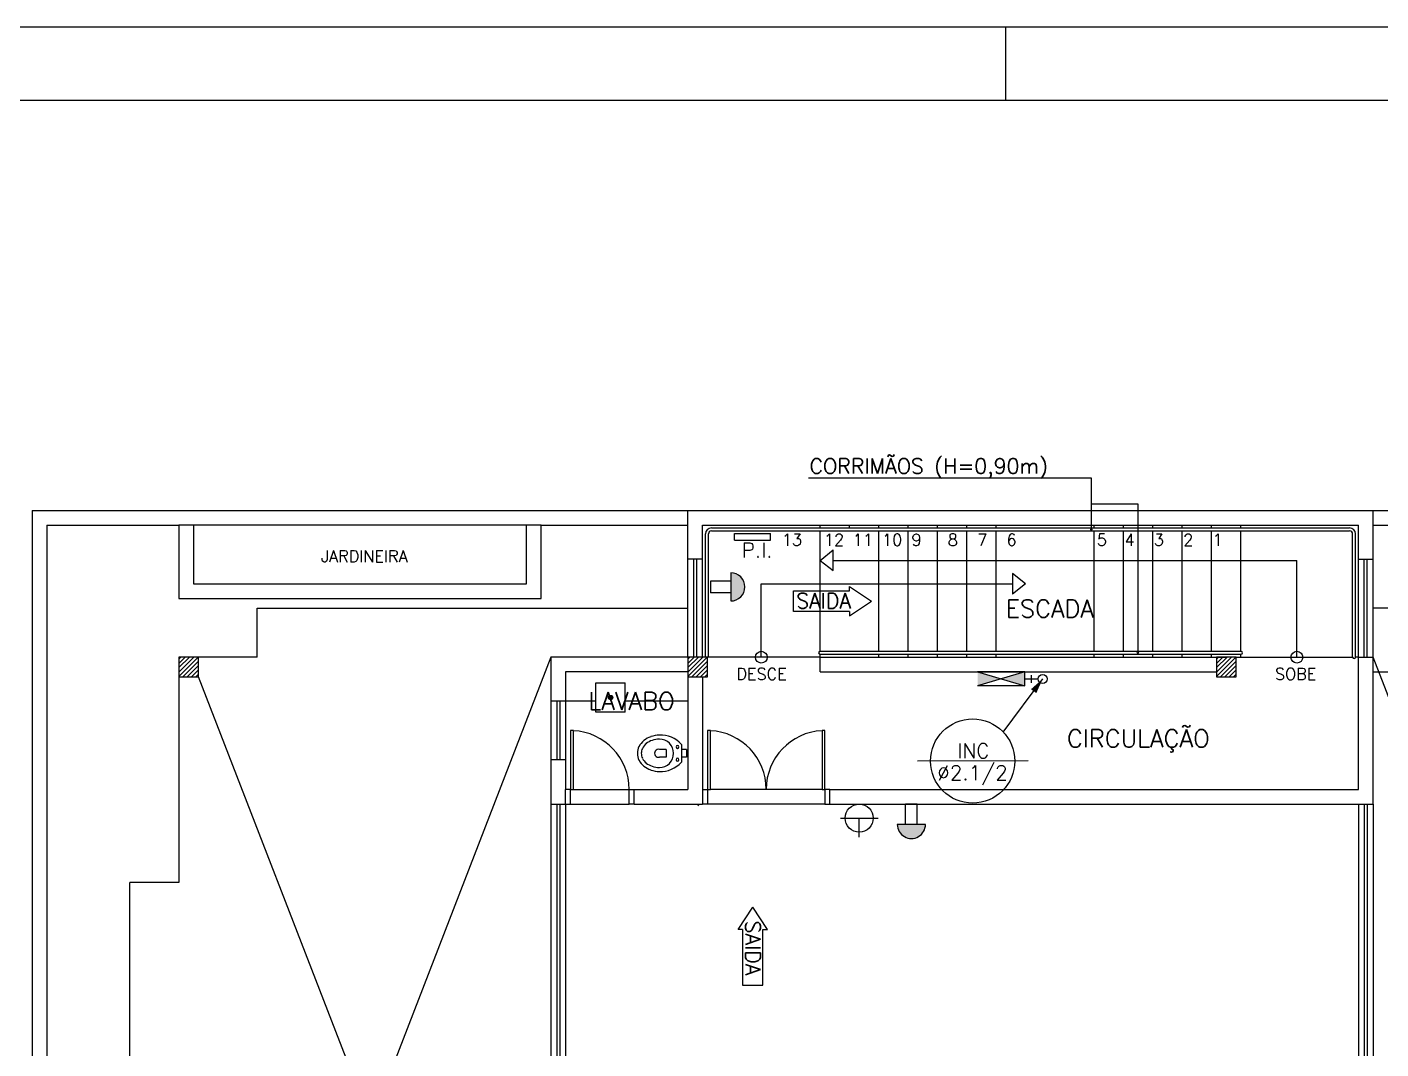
# Model space of a CAD drawing. Header units: millimetres. Extents: x 23536 to 47095, y 9984 to 20154.
# Drawn here: x 23578.02 to 23591.85, y 10069.15 to 10079.59 of the extents above; entities that cross this region are included whole.
import ezdxf
from ezdxf.enums import TextEntityAlignment as Align

# ---------------------------------------------------------------- set-up
doc = ezdxf.new("R2010")
doc.units = ezdxf.units.MM
doc.header["$LTSCALE"] = 30
doc.header["$MEASUREMENT"] = 0
doc.linetypes.add('DIVIDE2', pattern=[0.625, 0.25, -0.125, 0, -0.125, 0, -0.125])
for name, color, linetype in [('CERC02', 3, 'CONTINUOUS'), ('CONEXAO_AG_FRIA', 3, 'CONTINUOUS'), ('CONEXAO_INCENDIO', 3, 'CONTINUOUS'), ('DESNIVEL', 7, 'CONTINUOUS'), ('EXTINTOR', 10, 'CONTINUOUS'), ('INDICAÇÃO', 9, 'CONTINUOUS'), ('LAYER03', 3, 'CONTINUOUS'), ('LAYER8', 1, 'CONTINUOUS'), ('projeto', 8, 'CONTINUOUS'), ('TEXTINST', 3, 'CONTINUOUS'), ('TUBINC', 2, 'DIVIDE2')]:
    doc.layers.add(name, color=color, linetype=linetype)
doc.styles.add('60-125', font='ROMANS.shx', dxfattribs={"height": 0.187})
doc.styles.add('ROMANS', font='romans.shx', dxfattribs={"height": 0.14})

# ---------------------------------------------------------------- blocks, each defined once
blk = doc.blocks.new('A$C0E670873')
at = {"layer": 'EXTINTOR'}
for p, q in [((-0.309, -0.754), (-0.309, -0.369)), ((-0.116, -0.561), (-0.309, -0.561))]:
    blk.add_line(p, q, dxfattribs=at)
blk.add_circle((-0.309, -0.562), 0.143, dxfattribs=at)
blk = doc.blocks.new('A$C71086F57')
at = {"layer": 'EXTINTOR'}
blk.add_hatch(color=256, dxfattribs=at).paths.add_polyline_path([(-0.162, 0.093), (-0.162, -0.195, 1)])
for p, q in [((-0.162, 0.009), (-0.37, 0.009)), ((-0.162, 0.009), (-0.37, 0.009)), ((-0.37, 0.009), (-0.37, -0.111)), ((-0.162, 0.093), (-0.162, -0.195)), ((-0.162, 0.009), (-0.162, -0.111)), ((-0.162, -0.111), (-0.37, -0.111))]:
    blk.add_line(p, q, dxfattribs=at)
blk.add_arc((-0.162, -0.051), 0.144, 270, 90, dxfattribs=at)

msp = doc.modelspace()

# ---------------------------------------------------------------- linework, layer by layer
at = {"layer": 'CERC02'}
for p, q in [((23601.987, 10079.586), (23540.787, 10079.586)), ((23588.021, 10078.836), (23588.021, 10079.586))]:
    msp.add_line(p, q, dxfattribs=at)
at = {"layer": 'CONEXAO_INCENDIO'}
for p, q in [((23587.994, 10072.382), (23588.397, 10072.928)), ((23588.282, 10072.887), (23588.282, 10072.967)), ((23588.248, 10072.089), (23587.118, 10072.088))]:
    msp.add_line(p, q, dxfattribs=at)
for centre, radius in [((23588.397, 10072.927), 0.0464), ((23587.681, 10072.088), 0.43)]:
    msp.add_circle(centre, radius, dxfattribs=at)
msp.add_solid([(23588.397, 10072.928), (23588.277, 10072.822), (23588.331, 10072.782)], dxfattribs=at)
at = {"layer": 'DESNIVEL'}
for p, q in [((23586.005, 10074.981), (23588.893, 10074.981)), ((23588.893, 10074.981), (23588.893, 10074.454))]:
    msp.add_line(p, q, dxfattribs=at)
msp.add_lwpolyline([(23588.893, 10074.717), (23589.369, 10074.717), (23589.369, 10073.195)], dxfattribs=at)
for centre in [(23588.893, 10074.454), (23589.369, 10073.195)]:
    msp.add_circle(centre, 0.00606, dxfattribs=at)
at = {"layer": 'EXTINTOR'}
for p, q in [((23585.249, 10074.346), (23585.249, 10074.413)), ((23585.249, 10074.413), (23585.615, 10074.413)), ((23585.249, 10074.346), (23585.615, 10074.346)), ((23585.615, 10074.346), (23585.615, 10074.413))]:
    msp.add_line(p, q, dxfattribs=at)
at = {"layer": 'INDICAÇÃO', "color": 2}
for p, q in [((23586.424, 10073.872), (23586.649, 10073.722)), ((23586.424, 10073.827), (23586.424, 10073.872)), ((23585.852, 10073.827), (23586.424, 10073.827)), ((23585.852, 10073.617), (23585.852, 10073.827)), ((23586.424, 10073.617), (23585.852, 10073.617)), ((23586.424, 10073.572), (23586.649, 10073.722)), ((23586.424, 10073.617), (23586.424, 10073.572)), ((23585.285, 10070.369), (23585.435, 10070.594)), ((23585.584, 10070.369), (23585.435, 10070.594)), ((23585.33, 10070.369), (23585.285, 10070.369)), ((23585.33, 10070.369), (23585.33, 10069.797)), ((23585.539, 10069.797), (23585.539, 10070.369)), ((23585.539, 10070.369), (23585.584, 10070.369)), ((23585.33, 10069.797), (23585.539, 10069.797))]:
    msp.add_line(p, q, dxfattribs=at)
at = {"layer": 'LAYER03'}
for p, q in [((23588.213, 10072.999), (23587.732, 10072.856)), ((23587.732, 10072.999), (23588.213, 10072.856)), ((23588.213, 10072.999), (23587.732, 10072.999)), ((23588.213, 10072.856), (23588.213, 10072.999)), ((23588.213, 10072.856), (23587.732, 10072.856))]:
    msp.add_line(p, q, dxfattribs=at)
for points in [[(23587.732, 10072.999), (23587.732, 10072.856), (23587.972, 10072.927)], [(23588.213, 10072.856), (23588.213, 10072.999), (23587.972, 10072.927)]]:
    msp.add_solid(points, dxfattribs=at)
at = {"layer": 'LAYER8'}
msp.add_line((23601.237, 10078.836), (23541.537, 10078.836), dxfattribs=at)
at = {"layer": 'projeto'}
for p, q in [((23578.072, 10074.649), (23584.772, 10074.649)), ((23578.072, 10074.649), (23578.072, 10063.149)), ((23584.772, 10074.649), (23591.772, 10074.649)), ((23584.772, 10074.149), (23584.772, 10074.649)), ((23591.772, 10074.649), (23598.572, 10074.649)), ((23591.772, 10074.149), (23591.772, 10074.649)), ((23578.222, 10074.499), (23579.572, 10074.499)), ((23578.222, 10074.499), (23578.222, 10063.149)), ((23579.572, 10074.499), (23579.572, 10073.749)), ((23583.272, 10074.499), (23579.572, 10074.499)), ((23579.722, 10074.499), (23579.722, 10073.899)), ((23583.122, 10073.899), (23583.122, 10074.499)), ((23583.272, 10074.499), (23584.772, 10074.499)), ((23583.272, 10073.749), (23583.272, 10074.499)), ((23584.922, 10074.499), (23591.622, 10074.499)), ((23584.922, 10074.149), (23584.922, 10074.499)), ((23586.122, 10074.469), (23586.122, 10074.499)), ((23586.122, 10074.469), (23586.122, 10074.499)), ((23586.122, 10073.209), (23586.122, 10074.439)), ((23586.422, 10074.469), (23586.422, 10074.499)), ((23586.422, 10074.469), (23586.422, 10074.499)), ((23586.422, 10074.469), (23586.422, 10074.499)), ((23586.722, 10074.469), (23586.722, 10074.499)), ((23586.722, 10074.469), (23586.722, 10074.499)), ((23586.722, 10073.209), (23586.722, 10074.439)), ((23587.022, 10074.469), (23587.022, 10074.499)), ((23587.022, 10074.469), (23587.022, 10074.499)), ((23587.022, 10073.209), (23587.022, 10074.439)), ((23587.322, 10074.469), (23587.322, 10074.499)), ((23587.322, 10074.469), (23587.322, 10074.499)), ((23587.322, 10073.209), (23587.322, 10074.439)), ((23587.622, 10074.469), (23587.622, 10074.499)), ((23587.622, 10074.469), (23587.622, 10074.499)), ((23587.622, 10073.209), (23587.622, 10074.439)), ((23587.922, 10074.469), (23587.922, 10074.499)), ((23587.922, 10074.469), (23587.922, 10074.499)), ((23587.922, 10073.209), (23587.922, 10074.439)), ((23588.922, 10074.469), (23588.922, 10074.499)), ((23588.922, 10074.469), (23588.922, 10074.499)), ((23588.922, 10073.209), (23588.922, 10074.439)), ((23589.222, 10074.469), (23589.222, 10074.499)), ((23589.222, 10074.469), (23589.222, 10074.499)), ((23589.222, 10073.209), (23589.222, 10074.439)), ((23589.522, 10074.469), (23589.522, 10074.499)), ((23589.522, 10074.469), (23589.522, 10074.499)), ((23589.522, 10074.469), (23589.522, 10074.499)), ((23589.522, 10074.469), (23589.522, 10074.499)), ((23589.522, 10073.209), (23589.522, 10074.439)), ((23589.522, 10073.209), (23589.522, 10074.439)), ((23589.822, 10074.469), (23589.822, 10074.499)), ((23589.822, 10074.469), (23589.822, 10074.499)), ((23589.822, 10074.469), (23589.822, 10074.499)), ((23589.822, 10074.469), (23589.822, 10074.499)), ((23589.822, 10073.209), (23589.822, 10074.439)), ((23590.122, 10074.469), (23590.122, 10074.499)), ((23590.122, 10074.469), (23590.122, 10074.499)), ((23590.122, 10074.469), (23590.122, 10074.499)), ((23590.122, 10074.469), (23590.122, 10074.499)), ((23590.122, 10073.209), (23590.122, 10074.439)), ((23590.422, 10074.469), (23590.422, 10074.499)), ((23590.422, 10074.469), (23590.422, 10074.499)), ((23590.422, 10074.469), (23590.422, 10074.499)), ((23590.422, 10074.469), (23590.422, 10074.499)), ((23590.422, 10073.209), (23590.422, 10074.439)), ((23591.622, 10074.149), (23591.622, 10074.499)), ((23591.772, 10074.499), (23597.922, 10074.499)), ((23584.922, 10074.149), (23584.772, 10074.149)), ((23584.772, 10073.149), (23584.772, 10074.149)), ((23584.832, 10073.149), (23584.832, 10074.149)), ((23584.862, 10073.149), (23584.862, 10074.149)), ((23584.922, 10073.149), (23584.922, 10074.149)), ((23586.122, 10074.138), (23586.257, 10074.244)), ((23586.122, 10074.138), (23586.257, 10074.033)), ((23586.257, 10074.033), (23586.257, 10074.244)), ((23586.257, 10074.138), (23590.992, 10074.138)), ((23590.992, 10073.149), (23590.992, 10074.138)), ((23591.622, 10074.149), (23591.772, 10074.149)), ((23591.622, 10073.149), (23591.622, 10074.149)), ((23591.622, 10074.149), (23591.772, 10074.149)), ((23591.682, 10073.149), (23591.682, 10074.149)), ((23591.712, 10073.149), (23591.712, 10074.149)), ((23591.772, 10073.149), (23591.772, 10074.149)), ((23588.222, 10073.899), (23588.088, 10074.004)), ((23588.088, 10074.004), (23588.088, 10073.793)), ((23579.722, 10073.899), (23583.122, 10073.899)), ((23585.522, 10073.149), (23585.522, 10073.899)), ((23585.522, 10073.899), (23588.088, 10073.899)), ((23588.222, 10073.899), (23588.088, 10073.793)), ((23579.572, 10073.749), (23583.272, 10073.749)), ((23580.372, 10073.149), (23580.372, 10073.649)), ((23580.372, 10073.649), (23584.772, 10073.649)), ((23594.772, 10073.649), (23591.772, 10073.649)), ((23586.122, 10073.149), (23586.122, 10073.179)), ((23586.722, 10073.149), (23586.722, 10073.179)), ((23587.022, 10073.149), (23587.022, 10073.179)), ((23587.322, 10073.149), (23587.322, 10073.179)), ((23587.622, 10073.149), (23587.622, 10073.179)), ((23587.922, 10073.149), (23587.922, 10073.179)), ((23588.922, 10073.149), (23588.922, 10073.179)), ((23589.222, 10073.149), (23589.222, 10073.179)), ((23589.522, 10073.149), (23589.522, 10073.179)), ((23589.522, 10073.149), (23589.522, 10073.179)), ((23589.822, 10073.149), (23589.822, 10073.179)), ((23589.822, 10073.149), (23589.822, 10073.179)), ((23590.122, 10073.149), (23590.122, 10073.179)), ((23590.122, 10073.149), (23590.122, 10073.179)), ((23590.422, 10073.149), (23590.422, 10073.179)), ((23590.422, 10073.149), (23590.422, 10073.179)), ((23580.372, 10073.149), (23579.572, 10073.149)), ((23579.572, 10073.149), (23579.572, 10070.849)), ((23579.772, 10073.149), (23579.572, 10073.149)), ((23579.572, 10073.149), (23579.572, 10072.949)), ((23579.572, 10073.13), (23579.591, 10073.149)), ((23579.572, 10073.086), (23579.635, 10073.149)), ((23579.572, 10073.042), (23579.68, 10073.149)), ((23579.572, 10072.997), (23579.724, 10073.149)), ((23579.572, 10072.953), (23579.768, 10073.149)), ((23579.612, 10072.949), (23579.772, 10073.109)), ((23579.656, 10072.949), (23579.772, 10073.065)), ((23583.372, 10073.149), (23579.772, 10063.849)), ((23579.772, 10072.949), (23579.772, 10073.149)), ((23583.372, 10073.149), (23583.372, 10072.699)), ((23584.772, 10073.149), (23583.372, 10073.149)), ((23584.922, 10073.149), (23584.772, 10073.149)), ((23584.972, 10073.149), (23584.772, 10073.149)), ((23584.772, 10073.149), (23584.772, 10072.949)), ((23584.772, 10073.13), (23584.791, 10073.149)), ((23584.772, 10073.086), (23584.835, 10073.149)), ((23584.772, 10073.042), (23584.88, 10073.149)), ((23584.772, 10072.997), (23584.924, 10073.149)), ((23584.772, 10072.953), (23584.968, 10073.149)), ((23584.812, 10072.949), (23584.972, 10073.109)), ((23584.856, 10072.949), (23584.972, 10073.065)), ((23586.122, 10073.149), (23584.972, 10073.149)), ((23584.972, 10072.949), (23584.972, 10073.149)), ((23586.122, 10072.999), (23586.122, 10073.149)), ((23586.122, 10073.149), (23590.272, 10073.149)), ((23590.372, 10073.149), (23590.172, 10073.149)), ((23590.172, 10073.149), (23590.172, 10072.949)), ((23590.172, 10073.13), (23590.191, 10073.149)), ((23590.172, 10073.086), (23590.235, 10073.149)), ((23590.172, 10073.042), (23590.28, 10073.149)), ((23590.172, 10072.997), (23590.324, 10073.149)), ((23590.172, 10072.953), (23590.368, 10073.149)), ((23590.212, 10072.949), (23590.372, 10073.109)), ((23590.256, 10072.949), (23590.372, 10073.065)), ((23590.372, 10073.149), (23590.422, 10073.149)), ((23590.372, 10072.949), (23590.372, 10073.149)), ((23590.422, 10073.149), (23591.562, 10073.149)), ((23591.622, 10073.149), (23591.592, 10073.149)), ((23591.622, 10071.799), (23591.622, 10073.149)), ((23591.622, 10073.149), (23591.772, 10073.149)), ((23591.622, 10073.149), (23591.772, 10073.149)), ((23591.622, 10073.149), (23591.772, 10073.149)), ((23591.772, 10071.649), (23591.772, 10073.149)), ((23595.372, 10063.849), (23591.772, 10073.149)), ((23579.572, 10072.949), (23579.772, 10072.949)), ((23579.7, 10072.949), (23579.772, 10073.021)), ((23579.745, 10072.949), (23579.772, 10072.976)), ((23583.372, 10063.649), (23579.772, 10072.949)), ((23583.522, 10072.999), (23583.522, 10072.699)), ((23584.772, 10072.999), (23583.522, 10072.999)), ((23584.772, 10072.949), (23584.772, 10071.799)), ((23584.772, 10072.949), (23584.972, 10072.949)), ((23584.9, 10072.949), (23584.972, 10073.021)), ((23584.922, 10072.949), (23584.922, 10071.649)), ((23584.945, 10072.949), (23584.972, 10072.976)), ((23586.122, 10072.999), (23590.174, 10072.999)), ((23590.172, 10072.949), (23590.372, 10072.949)), ((23590.3, 10072.949), (23590.372, 10073.021)), ((23590.345, 10072.949), (23590.372, 10072.976)), ((23591.772, 10072.999), (23592.972, 10072.999)), ((23583.522, 10072.699), (23583.372, 10072.699)), ((23583.372, 10072.699), (23583.372, 10072.099)), ((23583.432, 10072.699), (23583.432, 10072.099)), ((23583.462, 10072.699), (23583.462, 10072.099)), ((23583.832, 10072.699), (23583.522, 10072.699)), ((23583.522, 10072.699), (23583.522, 10072.099)), ((23584.772, 10072.699), (23584.132, 10072.699)), ((23583.602, 10072.399), (23583.572, 10072.399)), ((23583.572, 10072.399), (23583.572, 10071.799)), ((23583.602, 10071.799), (23583.602, 10072.399)), ((23585.002, 10072.399), (23584.972, 10072.399)), ((23584.972, 10072.399), (23584.972, 10071.799)), ((23585.002, 10071.799), (23585.002, 10072.399)), ((23586.172, 10072.399), (23586.142, 10072.399)), ((23586.142, 10072.399), (23586.142, 10071.799)), ((23586.172, 10071.799), (23586.172, 10072.399)), ((23584.551, 10072.207), (23584.481, 10072.207)), ((23584.551, 10072.207), (23584.551, 10072.127)), ((23584.706, 10072.257), (23584.706, 10072.077)), ((23584.756, 10072.207), (23584.706, 10072.207)), ((23584.756, 10072.207), (23584.756, 10072.127)), ((23583.372, 10072.099), (23583.372, 10071.649)), ((23583.522, 10072.099), (23583.372, 10072.099)), ((23583.522, 10072.099), (23583.522, 10071.799)), ((23584.551, 10072.127), (23584.481, 10072.127)), ((23584.756, 10072.127), (23584.706, 10072.127)), ((23583.522, 10071.649), (23583.522, 10071.799)), ((23583.572, 10071.799), (23583.522, 10071.799)), ((23583.572, 10071.799), (23583.602, 10071.799)), ((23583.572, 10071.649), (23583.572, 10071.799)), ((23583.602, 10071.799), (23584.172, 10071.799)), ((23584.172, 10071.649), (23584.172, 10071.799)), ((23584.172, 10071.799), (23584.222, 10071.799)), ((23584.222, 10071.799), (23584.772, 10071.799)), ((23584.222, 10071.649), (23584.222, 10071.799)), ((23584.922, 10071.799), (23584.972, 10071.799)), ((23584.972, 10071.799), (23585.002, 10071.799)), ((23584.972, 10071.799), (23584.972, 10071.649)), ((23586.142, 10071.799), (23585.002, 10071.799)), ((23586.142, 10071.799), (23586.172, 10071.799)), ((23586.222, 10071.799), (23586.172, 10071.799)), ((23586.172, 10071.799), (23586.172, 10071.649)), ((23586.222, 10071.799), (23591.622, 10071.799)), ((23586.222, 10071.649), (23586.222, 10071.799)), ((23583.372, 10071.649), (23583.522, 10071.649)), ((23583.372, 10071.649), (23583.372, 10063.649)), ((23583.432, 10071.649), (23583.432, 10063.709)), ((23583.462, 10071.649), (23583.462, 10063.739)), ((23583.522, 10071.649), (23583.522, 10063.799)), ((23583.522, 10071.649), (23583.572, 10071.649)), ((23583.572, 10071.649), (23584.172, 10071.649)), ((23584.222, 10071.649), (23584.172, 10071.649)), ((23584.222, 10071.649), (23584.922, 10071.649)), ((23584.872, 10071.63), (23584.892, 10071.649)), ((23586.172, 10071.649), (23584.922, 10071.649)), ((23586.172, 10071.649), (23584.922, 10071.649)), ((23584.972, 10071.649), (23584.922, 10071.649)), ((23586.172, 10071.649), (23586.222, 10071.649)), ((23586.222, 10071.649), (23591.772, 10071.649)), ((23591.622, 10071.649), (23591.622, 10063.799)), ((23591.682, 10071.649), (23591.682, 10063.739)), ((23591.712, 10071.649), (23591.712, 10063.709)), ((23591.772, 10071.649), (23591.772, 10063.649)), ((23579.572, 10070.849), (23579.072, 10070.849)), ((23579.072, 10064.449), (23579.072, 10070.849))]:
    msp.add_line(p, q, dxfattribs=at)
at = {"layer": 'projeto', "color": 3}
for p, q in [((23585.012, 10074.469), (23591.532, 10074.469)), ((23585.012, 10074.439), (23591.532, 10074.439)), ((23584.952, 10073.149), (23584.952, 10074.409)), ((23584.982, 10073.149), (23584.982, 10074.409)), ((23591.562, 10073.149), (23591.562, 10074.409)), ((23591.592, 10073.149), (23591.592, 10074.409)), ((23586.122, 10073.209), (23590.422, 10073.209)), ((23586.122, 10073.179), (23590.422, 10073.179))]:
    msp.add_line(p, q, dxfattribs=at)
at = {"layer": 'projeto', "color": 9}
for p, q in [((23583.832, 10072.587), (23583.832, 10072.887)), ((23583.832, 10072.887), (23584.132, 10072.887)), ((23584.132, 10072.587), (23584.132, 10072.887)), ((23583.97, 10072.725), (23583.994, 10072.749)), ((23583.97, 10072.749), (23583.994, 10072.725)), ((23584.132, 10072.587), (23583.832, 10072.587))]:
    msp.add_line(p, q, dxfattribs=at)
at = {"layer": 'projeto'}
for centre in [(23585.522, 10073.149), (23590.993, 10073.149)]:
    msp.add_circle(centre, 0.0601, dxfattribs=at)
at = {"layer": 'projeto', "color": 9}
for radius in [0.0221, 0.0169]:
    msp.add_circle((23583.982, 10072.737), radius, dxfattribs=at)
at = {"layer": 'projeto', "color": 3}
for centre, radius, start, end in [((23585.012, 10074.409), 0.06, 90, 180), ((23585.012, 10074.409), 0.03, 90, 180), ((23591.532, 10074.409), 0.06, 0, 90), ((23591.532, 10074.409), 0.03, 0, 90), ((23586.122, 10073.194), 0.015, 90, 270), ((23590.422, 10073.194), 0.015, 270, 90), ((23591.577, 10073.149), 0.015, 180, 0)]:
    msp.add_arc(centre, radius, start, end, dxfattribs=at)
at = {"layer": 'projeto'}
for centre, radius, start, end in [((23583.572, 10071.799), 0.6, 0, 87.134), ((23584.481, 10072.079), 0.273, 90, 108.8076), ((23584.499, 10072.081), 0.271, 40.3321, 93.8868), ((23584.972, 10071.799), 0.6, 0, 87.134), ((23586.172, 10071.799), 0.6, 92.866, 180), ((23584.409, 10072.167), 0.153, 153.2623, 180), ((23584.444, 10072.149), 0.192, 129.4278, 153.2623), ((23584.409, 10072.167), 0.113, 153.2623, 180), ((23584.444, 10072.149), 0.152, 129.4278, 153.2623), ((23584.466, 10072.122), 0.227, 108.8076, 129.4278), ((23584.466, 10072.122), 0.187, 108.8076, 129.4278), ((23584.481, 10072.079), 0.233, 90, 108.8076), ((23584.472, 10072.167), 0.041, 77.3196, 282.6804), ((23584.481, 10072.167), 0.145, 270, 90), ((23584.666, 10072.232), 0.015, 90, 270), ((23584.666, 10072.232), 0.015, 270, 90), ((23584.409, 10072.167), 0.153, 180, 206.7377), ((23584.444, 10072.184), 0.192, 206.7377, 230.5722), ((23584.409, 10072.167), 0.113, 180, 206.7377), ((23584.444, 10072.184), 0.152, 206.7377, 230.5722), ((23584.466, 10072.212), 0.187, 230.5722, 251.1924), ((23584.492, 10072.268), 0.287, 267.6946, 318.0865), ((23584.666, 10072.102), 0.015, 90, 270), ((23584.666, 10072.102), 0.015, 270, 90), ((23584.466, 10072.212), 0.227, 230.5722, 251.1924), ((23584.481, 10072.255), 0.273, 251.1924, 270), ((23584.481, 10072.255), 0.233, 251.1924, 270)]:
    msp.add_arc(centre, radius, start, end, dxfattribs=at)
at = {"layer": 'TUBINC'}
msp.add_line((23588.213, 10072.927), (23588.351, 10072.927), dxfattribs=at)

# ---------------------------------------------------------------- block references
at = {"layer": 'CONEXAO_AG_FRIA'}
msp.add_blockref('A$C71086F57', (23585.372, 10073.918), dxfattribs=at)
at = {"layer": 'CONEXAO_AG_FRIA', "rotation": 270}
for name, p in [('A$C0E670873', (23587.084, 10071.196)), ('A$C71086F57', (23587.106, 10071.279))]:
    msp.add_blockref(name, p, dxfattribs=at)

# ---------------------------------------------------------------- texts
at = {"layer": 'CERC02', "style": 'ROMANS'}
msp.add_text('P.I.', height=0.15, dxfattribs=at).set_placement((23585.321, 10074.316), align=Align.TOP_LEFT)
at = {"layer": 'CONEXAO_INCENDIO', "style": 'ROMANS'}
for s, p in [('INC', (23587.689, 10072.118)), ('%%C2.1/2', (23587.679, 10071.893))]:
    msp.add_text(s, height=0.15, dxfattribs=at).set_placement(p, align=Align.CENTER)
at = {"layer": 'projeto', "style": 'ROMANS'}
for s, height, p in [('13', 0.12, (23585.732, 10074.408)), ('12', 0.12, (23586.162, 10074.408)), ('11', 0.12, (23586.456, 10074.408)), ('10', 0.12, (23586.756, 10074.408)), ('9', 0.12, (23587.056, 10074.408)), ('8', 0.12, (23587.427, 10074.408)), ('7', 0.12, (23587.727, 10074.408)), ('6', 0.12, (23588.027, 10074.408)), ('5', 0.12, (23588.95, 10074.408)), ('4', 0.12, (23589.232, 10074.408)), ('3', 0.12, (23589.532, 10074.408)), ('2', 0.12, (23589.832, 10074.408)), ('1', 0.12, (23590.132, 10074.408)), ('JARDINEIRA', 0.12, (23581.024, 10074.24)), ('ESCADA', 0.18, (23588.018, 10073.735)), ('DESCE', 0.12, (23585.267, 10073.038)), ('SOBE', 0.12, (23590.77, 10073.038)), ('LAVABO', 0.18, (23583.757, 10072.791)), ('CIRCULAÇÃO', 0.18, (23588.645, 10072.409))]:
    msp.add_text(s, height=height, dxfattribs=at).set_placement(p, align=Align.TOP_LEFT)
at = {"layer": 'TEXTINST', "style": '60-125'}
for s, height, p in [('CORRIMÃOS (H=0,90m)', 0.15408, (23586.014, 10075.024)), ('SAIDA', 0.1541, (23585.878, 10073.648))]:
    msp.add_text(s, height=height, dxfattribs=at).set_placement(p)
msp.add_text('SAIDA', height=0.1541, rotation=270, dxfattribs=at).set_placement((23585.36, 10070.459))

doc.saveas('drawing.dxf')
